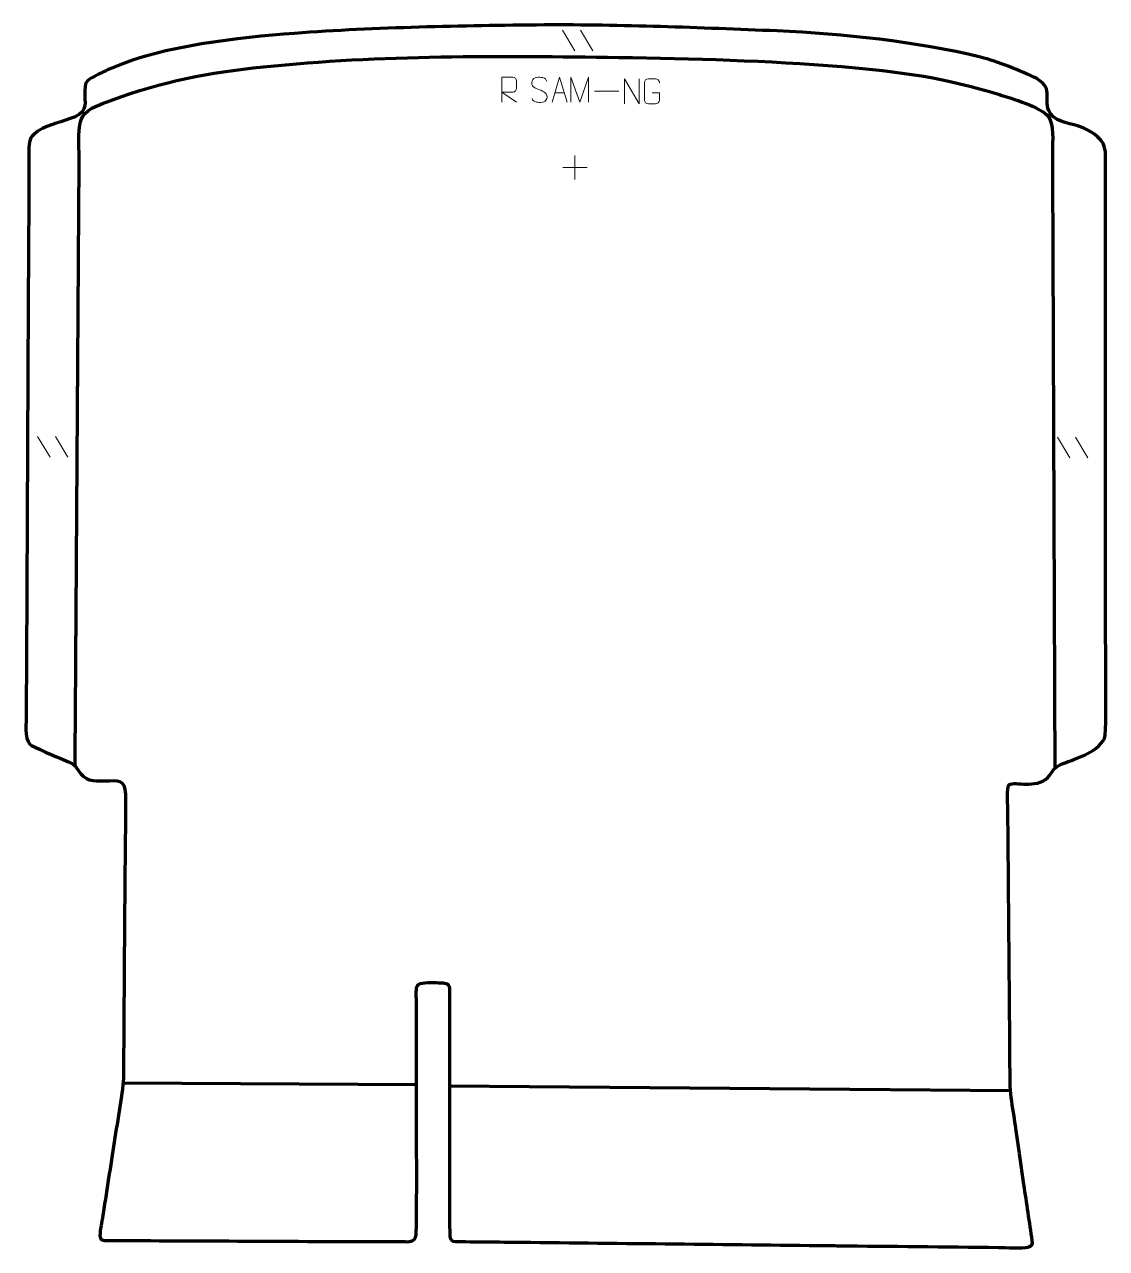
# Model space of a CAD drawing. Header units: millimetres. Extents: x 1180 to 2255, y -42 to 1174.
import ezdxf

# ---------------------------------------------------------------- set-up
doc = ezdxf.new("R2010")
doc.units = ezdxf.units.MM
doc.header["$MEASUREMENT"] = 0
doc.layers.add('layer 2', color=7, linetype='Continuous')
doc.layers.add('layer 3', color=7, linetype='Continuous')

msp = doc.modelspace()

# ---------------------------------------------------------------- linework, layer by layer
at = {"layer": 'layer 2', "color": 142, "lineweight": 158}
msp.add_open_spline([(1230.7671, 438.1196), (1230.8946, 457.1811), (1231.022, 476.2425), (1231.1495, 495.304), (1231.1495, 495.304), (1231.1898, 501.3402), (1231.2303, 507.3764), (1231.2706, 513.4125), (1231.2706, 513.4125), (1231.3492, 525.167), (1231.4279, 536.9217), (1231.5064, 548.6763), (1231.5064, 548.6763), (1231.549, 555.03), (1231.5914, 561.3839), (1231.6339, 567.7377), (1231.6339, 567.7377), (1231.6701, 573.1385), (1231.7062, 578.5393), (1231.7423, 583.9401), (1231.7423, 583.9401), (1231.8273, 596.6476), (1231.9123, 609.3553), (1231.9973, 622.063), (1231.9973, 622.063), (1232.1184, 640.1714), (1232.2395, 658.2799), (1232.3606, 676.3883), (1232.3606, 676.3883), (1232.403, 682.7421), (1232.4456, 689.0959), (1232.488, 695.4498), (1232.488, 695.4498), (1232.5667, 707.2044), (1232.6453, 718.959), (1232.7239, 730.7135), (1232.7239, 730.7135), (1232.8068, 743.1035), (1232.8897, 755.4935), (1232.9725, 767.8834), (1232.9725, 767.8834), (1233.015, 774.2373), (1233.0575, 780.5911), (1233.1, 786.945), (1233.1, 786.945), (1233.1403, 792.9811), (1233.1807, 799.0173), (1233.2211, 805.0534), (1233.2211, 805.0534), (1233.2593, 810.7718), (1233.2975, 816.4903), (1233.3358, 822.2087), (1233.3358, 822.2087), (1233.3698, 827.2918), (1233.4038, 832.3749), (1233.4378, 837.4579), (1233.4378, 837.4579), (1233.5206, 849.8479), (1233.6035, 862.2379), (1233.6864, 874.6278), (1233.6864, 874.6278), (1233.7714, 887.3355), (1233.8563, 900.0432), (1233.9413, 912.7509), (1233.9413, 912.7509), (1233.9775, 918.1516), (1234.0136, 923.5523), (1234.0497, 928.9531), (1234.0497, 928.9531), (1234.1347, 941.6608), (1234.2197, 954.3685), (1234.3047, 967.0762), (1234.3047, 967.0762), (1234.3472, 973.4299), (1234.3896, 979.7838), (1234.4322, 986.1376), (1234.4322, 986.1376), (1234.4725, 992.1738), (1234.5129, 998.2099), (1234.5533, 1004.2461), (1234.5533, 1004.2461), (1234.5957, 1010.5999), (1234.6383, 1016.9537), (1234.6808, 1023.3075), (1234.6808, 1023.3075), (1234.7232, 1029.6613), (1234.7658, 1036.0152), (1234.8082, 1042.369), (1234.8082, 1042.369), (1234.7227, 1052.6387), (1233.0166, 1074.9081), (1238.4857, 1083.2388), (1238.4857, 1083.2388), (1244.4943, 1091.8188), (1256.7564, 1095.1002), (1266.2535, 1098.6984), (1266.2535, 1098.6984), (1318.9021, 1118.2078), (1362.3547, 1126.2341), (1417.9147, 1132.1904), (1417.9147, 1132.1904), (1534.0308, 1144.2584), (1653.5108, 1143.2067), (1770.1971, 1141.5496), (1770.1971, 1141.5496), (1844.6833, 1140.4722), (1917.7463, 1138.4269), (1992.0527, 1132.3738), (1992.0527, 1132.3738), (2047.7541, 1127.7683), (2094.9986, 1121.4759), (2148.6318, 1104.5679), (2148.6318, 1104.5679), (2160.0042, 1100.9772), (2190.7136, 1092.0511), (2197.1638, 1082.7879), (2197.1638, 1082.7879), (2203.1226, 1074.2303), (2201.1193, 1058.4888), (2201.1568, 1048.2264), (2201.1568, 1048.2264), (2201.2169, 1031.7038), (2201.2859, 1015.1812), (2201.3497, 998.6587), (2201.3497, 998.6587), (2201.3974, 986.2699), (2201.4451, 973.8811), (2201.4928, 961.4923), (2201.4928, 961.4923), (2201.5172, 955.1391), (2201.5416, 948.7859), (2201.566, 942.4327), (2201.566, 942.4327), (2201.687, 910.9843), (2201.808, 879.5357), (2201.9291, 848.0873), (2201.9291, 848.0873), (2202.0024, 829.0276), (2202.0758, 809.968), (2202.1492, 790.9083), (2202.1492, 790.9083), (2202.1736, 784.5551), (2202.198, 778.2018), (2202.2224, 771.8486), (2202.2224, 771.8486), (2202.2456, 765.8131), (2202.2689, 759.7775), (2202.2921, 753.7419), (2202.2921, 753.7419), (2202.3166, 747.3887), (2202.341, 741.0355), (2202.3654, 734.6822), (2202.3654, 734.6822), (2202.3887, 728.6467), (2202.4119, 722.6111), (2202.4351, 716.5755), (2202.4351, 716.5755), (2202.7529, 633.9837), (2203.0707, 551.3917), (2203.3885, 468.7999), (2203.3885, 468.7999), (2203.413, 462.4467), (2203.4374, 456.0934), (2203.4618, 449.7402), (2203.4618, 449.7402), (2203.479, 445.2929), (2203.4961, 440.8456), (2203.5132, 436.3984)], degree=3, knots=[0, 0, 0, 0, 0.023255814, 0.023255814, 0.023255814, 0.023255814, 0.046511628, 0.046511628, 0.046511628, 0.046511628, 0.069767442, 0.069767442, 0.069767442, 0.069767442, 0.093023256, 0.093023256, 0.093023256, 0.093023256, 0.11627907, 0.11627907, 0.11627907, 0.11627907, 0.139534884, 0.139534884, 0.139534884, 0.139534884, 0.162790698, 0.162790698, 0.162790698, 0.162790698, 0.186046512, 0.186046512, 0.186046512, 0.186046512, 0.209302326, 0.209302326, 0.209302326, 0.209302326, 0.23255814, 0.23255814, 0.23255814, 0.23255814, 0.255813953, 0.255813953, 0.255813953, 0.255813953, 0.279069767, 0.279069767, 0.279069767, 0.279069767, 0.302325581, 0.302325581, 0.302325581, 0.302325581, 0.325581395, 0.325581395, 0.325581395, 0.325581395, 0.348837209, 0.348837209, 0.348837209, 0.348837209, 0.372093023, 0.372093023, 0.372093023, 0.372093023, 0.395348837, 0.395348837, 0.395348837, 0.395348837, 0.418604651, 0.418604651, 0.418604651, 0.418604651, 0.441860465, 0.441860465, 0.441860465, 0.441860465, 0.465116279, 0.465116279, 0.465116279, 0.465116279, 0.488372093, 0.488372093, 0.488372093, 0.488372093, 0.511627907, 0.511627907, 0.511627907, 0.511627907, 0.534883721, 0.534883721, 0.534883721, 0.534883721, 0.558139535, 0.558139535, 0.558139535, 0.558139535, 0.581395349, 0.581395349, 0.581395349, 0.581395349, 0.604651163, 0.604651163, 0.604651163, 0.604651163, 0.627906977, 0.627906977, 0.627906977, 0.627906977, 0.651162791, 0.651162791, 0.651162791, 0.651162791, 0.674418605, 0.674418605, 0.674418605, 0.674418605, 0.697674419, 0.697674419, 0.697674419, 0.697674419, 0.720930233, 0.720930233, 0.720930233, 0.720930233, 0.744186047, 0.744186047, 0.744186047, 0.744186047, 0.76744186, 0.76744186, 0.76744186, 0.76744186, 0.790697674, 0.790697674, 0.790697674, 0.790697674, 0.813953488, 0.813953488, 0.813953488, 0.813953488, 0.837209302, 0.837209302, 0.837209302, 0.837209302, 0.860465116, 0.860465116, 0.860465116, 0.860465116, 0.88372093, 0.88372093, 0.88372093, 0.88372093, 0.906976744, 0.906976744, 0.906976744, 0.906976744, 0.930232558, 0.930232558, 0.930232558, 0.930232558, 0.953488372, 0.953488372, 0.953488372, 0.953488372, 1, 1, 1, 1], dxfattribs=at)
for points in [[(1278.5506, 122.5732), (1278.5506, 122.5732), (1569.5876, 121.1463), (1569.5876, 121.1463)], [(1602.5953, 119.9103), (1602.5953, 119.9103), (2159.3302, 115.168), (2159.3302, 115.168)]]:
    msp.add_open_spline(points, degree=3, dxfattribs=at)
at = {"layer": 'layer 3', "color": 242, "lineweight": 158}
msp.add_open_spline([(1569.5448, 208.5853), (1569.5407, 204.5563), (1569.6284, 200.5325), (1569.6421, 196.5057), (1569.6421, 196.5057), (1569.6285, 177.7926), (1569.615, 159.0793), (1569.6015, 140.3662), (1569.6015, 140.3662), (1569.5969, 134.0228), (1569.5924, 127.6793), (1569.5878, 121.3358), (1569.5878, 121.3358), (1569.5907, 74.9091), (1570.3675, 28.2047), (1569.6009, -18.1856), (1569.6009, -18.1856), (1569.5634, -20.452), (1569.713, -28.9352), (1568.7949, -30.8333), (1568.7949, -30.8333), (1566.0946, -36.4161), (1559.5178, -34.9476), (1554.4571, -34.8611), (1554.4571, -34.8611), (1549.4523, -34.7757), (1544.3, -34.9321), (1539.2733, -34.9454), (1539.2733, -34.9454), (1446.9317, -34.8495), (1354.5923, -34.109), (1262.251, -33.9538), (1262.251, -33.9538), (1256.6839, -33.9445), (1254.8904, -33.1615), (1255.4874, -27.029), (1255.4874, -27.029), (1256.1378, -20.3483), (1257.5907, -13.3319), (1258.6741, -6.6687), (1258.6741, -6.6687), (1258.6741, -6.6687), (1258.9629, -4.8216), (1258.9629, -4.8216), (1258.9629, -4.8216), (1259.9305, 1.4714), (1260.8981, 7.7643), (1261.8657, 14.0573), (1261.8657, 14.0573), (1263.7525, 26.3286), (1265.6392, 38.5998), (1267.526, 50.871), (1267.526, 50.871), (1271.0888, 74.0209), (1275.1297, 97.5109), (1278.2569, 120.6747), (1278.2569, 120.6747), (1279.3454, 128.7368), (1278.8164, 139.9163), (1278.8757, 148.3542), (1278.8757, 148.3542), (1278.9896, 164.5692), (1279.1034, 180.7843), (1279.2172, 196.9993), (1279.2172, 196.9993), (1279.4852, 235.1524), (1279.753, 273.3055), (1280.0209, 311.4585), (1280.0209, 311.4585), (1280.2563, 344.1641), (1280.9181, 376.9993), (1280.7436, 409.6901), (1280.7436, 409.6901), (1280.0982, 424.9448), (1273.3772, 422.8692), (1260.4656, 422.8709), (1260.4656, 422.8709), (1248.2634, 422.7148), (1240.8463, 421.9935), (1233.6401, 433.3965), (1233.6401, 433.3965), (1229.1663, 440.4756), (1226.872, 440.3216), (1219.4798, 443.634), (1219.4798, 443.634), (1214.4789, 445.8283), (1187.6488, 456.9182), (1185.6938, 459.158), (1185.6938, 459.158), (1180.4901, 465.1199), (1182.1535, 481.2034), (1182.192, 489.0717), (1182.192, 489.0717), (1182.8082, 615.237), (1183.4165, 741.4023), (1184.0268, 867.5676), (1184.0268, 867.5676), (1184.0575, 873.9236), (1184.0883, 880.2795), (1184.1191, 886.6355), (1184.1191, 886.6355), (1184.3905, 941.7502), (1184.9223, 996.8643), (1184.8537, 1051.9802), (1184.8537, 1051.9802), (1184.8437, 1059.9376), (1187.3217, 1063.8502), (1193.8615, 1068.389), (1193.8615, 1068.389), (1205.5226, 1075.6765), (1218.3313, 1077.2713), (1230.638, 1082.4505), (1230.638, 1082.4505), (1244.3, 1089.2286), (1239.7944, 1095.7298), (1240.2967, 1108.7958), (1240.2967, 1108.7958), (1240.6983, 1119.2431), (1244.0662, 1119.6151), (1252.9201, 1124.1385), (1252.9201, 1124.1385), (1257.6815, 1126.5711), (1262.4363, 1128.8338), (1267.339, 1130.968), (1267.339, 1130.968), (1319.0108, 1153.0557), (1392.2875, 1161.1623), (1448.4448, 1165.4146), (1448.4448, 1165.4146), (1530.5527, 1171.3969), (1614.1028, 1173.019), (1696.4409, 1173.7276), (1696.4409, 1173.7276), (1773.296, 1174.2295), (1850.8997, 1170.8878), (1927.7203, 1167.8201), (1927.7203, 1167.8201), (1994.0166, 1164.6592), (2065.0975, 1157.5018), (2129.6027, 1141.7496), (2129.6027, 1141.7496), (2146.9945, 1137.5025), (2169.4932, 1128.2601), (2185.7532, 1120.4849), (2185.7532, 1120.4849), (2203.8279, 1109.1587), (2190.7485, 1100.4042), (2198.7742, 1086.0096), (2198.7742, 1086.0096), (2207.3884, 1075.0334), (2219.4649, 1077.0807), (2231.6482, 1071.4851), (2231.6482, 1071.4851), (2241.9397, 1066.6923), (2252.8345, 1060.0455), (2253.7871, 1047.5723), (2253.7871, 1047.5723), (2254.2918, 1040.9653), (2253.7899, 1032.4045), (2253.7935, 1025.521), (2253.7935, 1025.521), (2253.8039, 1005.1942), (2253.8142, 984.8675), (2253.8238, 964.5409), (2253.8238, 964.5409), (2253.8263, 959.1417), (2253.8288, 953.7425), (2253.8314, 948.3432), (2253.8314, 948.3432), (2253.8343, 941.9913), (2253.8373, 935.6393), (2253.8403, 929.2872), (2253.8403, 929.2872), (2253.8432, 922.9353), (2253.8462, 916.5832), (2253.8492, 910.2312), (2253.8492, 910.2312), (2253.8579, 891.4927), (2253.8666, 872.7543), (2253.8754, 854.016), (2253.8754, 854.016), (2253.8841, 835.2775), (2253.8929, 816.5391), (2253.9016, 797.8007), (2253.9016, 797.8007), (2253.9046, 791.4486), (2253.9076, 785.0967), (2253.9105, 778.7446), (2253.9105, 778.7446), (2253.9135, 772.3926), (2253.9165, 766.0407), (2253.9194, 759.6886), (2253.9194, 759.6886), (2253.9224, 753.3366), (2253.9255, 746.9846), (2253.9284, 740.6326), (2253.9284, 740.6326), (2253.9342, 728.2462), (2253.94, 715.8597), (2253.9458, 703.4733), (2253.9458, 703.4733), (2253.9483, 698.0741), (2253.9508, 692.6749), (2253.9533, 687.2757), (2253.9533, 687.2757), (2253.9563, 680.9237), (2253.9593, 674.5717), (2253.9622, 668.2196), (2253.9622, 668.2196), (2253.9649, 662.5029), (2253.9676, 656.7861), (2253.9702, 651.0692), (2253.9702, 651.0692), (2253.9732, 644.7173), (2253.9762, 638.3653), (2253.9791, 632.0132), (2253.9791, 632.0132), (2253.988, 612.9572), (2253.9969, 593.9012), (2254.0058, 574.8451), (2254.0058, 574.8451), (2254.0118, 562.1412), (2254.0177, 549.4371), (2254.0236, 536.7331), (2254.0236, 536.7331), (2254.0266, 530.3811), (2254.0295, 524.0291), (2254.0325, 517.6771), (2254.0325, 517.6771), (2254.0692, 509.8599), (2254.8452, 468.9908), (2252.79, 464.9386), (2252.79, 464.9386), (2245.2356, 450.0444), (2222.3068, 444.4452), (2208.0176, 438.464), (2208.0176, 438.464), (2199.4218, 434.1407), (2201.7567, 429.7088), (2194.2768, 424.0873), (2194.2768, 424.0873), (2181.0144, 414.8441), (2161.1892, 423.2968), (2157.6052, 418.2055), (2157.6052, 418.2055), (2155.8496, 415.7117), (2156.7967, 399.9116), (2156.868, 395.7416), (2156.868, 395.7416), (2156.8843, 394.7916), (2156.8977, 393.842), (2156.9103, 392.8921), (2156.9103, 392.8921), (2157.1847, 361.3975), (2157.4592, 329.903), (2157.7335, 298.4086), (2157.7335, 298.4086), (2157.789, 292.046), (2157.8444, 285.6836), (2157.8999, 279.321), (2157.8999, 279.321), (2158.1217, 253.8709), (2158.3434, 228.4208), (2158.5652, 202.9707), (2158.5652, 202.9707), (2158.8063, 175.0216), (2158.7499, 146.9369), (2159.2874, 119.0076), (2159.2874, 119.0076), (2159.4612, 109.9802), (2161.6963, 98.8221), (2163.023, 89.6566), (2163.023, 89.6566), (2163.6156, 85.5622), (2164.2083, 81.4678), (2164.8009, 77.3734), (2164.8009, 77.3734), (2165.6671, 71.3893), (2166.5333, 65.4052), (2167.3994, 59.4211), (2167.3994, 59.4211), (2168.3113, 53.122), (2169.2231, 46.8229), (2170.1348, 40.5238), (2170.1348, 40.5238), (2171.0466, 34.2247), (2171.9584, 27.9256), (2172.8702, 21.6265), (2172.8702, 21.6265), (2175.5541, 3.0912), (2178.5647, -15.6047), (2181.0491, -34.1344), (2181.0491, -34.1344), (2181.5781, -38.0799), (2181.0181, -39.3153), (2176.7905, -40.4897), (2176.7905, -40.4897), (2171.7966, -41.8772), (2154.1743, -40.8836), (2147.6596, -40.7923), (2147.6596, -40.7923), (2094.2439, -40.0436), (2040.824, -39.6528), (1987.4065, -39.0619), (1987.4065, -39.0619), (1981.3652, -38.9946), (1975.3238, -38.9273), (1969.2825, -38.86), (1969.2825, -38.86), (1867.5338, -37.7262), (1765.785, -36.5925), (1664.0364, -35.4588), (1664.0364, -35.4588), (1657.6893, -35.3922), (1606.8856, -35.1596), (1605.8274, -34.5793), (1605.8274, -34.5793), (1604.4507, -33.8243), (1602.9497, -31.6859), (1602.8912, -30.0677), (1602.8912, -30.0677), (1602.4021, -16.5378), (1602.6386, -2.1693), (1602.6229, 11.4114), (1602.6229, 11.4114), (1602.5992, 31.7747), (1602.6625, 52.1375), (1602.6467, 72.4997), (1602.6467, 72.4997), (1602.6053, 110.681), (1602.564, 148.8623), (1602.5228, 187.0436), (1602.5228, 187.0436), (1602.5268, 191.6264), (1602.9568, 216.2373), (1602.1293, 218.4818), (1602.1293, 218.4818), (1600.5988, 222.633), (1595.3237, 222.0523), (1591.4175, 222.212), (1591.4175, 222.212), (1586.6456, 222.4071), (1575.6487, 223.023), (1571.7021, 220.5086), (1571.7021, 220.5086), (1568.9105, 218.306), (1569.5391, 211.8444), (1569.5448, 208.5853)], degree=3, knots=[0, 0, 0, 0, 0.011363636, 0.011363636, 0.011363636, 0.011363636, 0.022727273, 0.022727273, 0.022727273, 0.022727273, 0.034090909, 0.034090909, 0.034090909, 0.034090909, 0.045454545, 0.045454545, 0.045454545, 0.045454545, 0.056818182, 0.056818182, 0.056818182, 0.056818182, 0.068181818, 0.068181818, 0.068181818, 0.068181818, 0.079545455, 0.079545455, 0.079545455, 0.079545455, 0.090909091, 0.090909091, 0.090909091, 0.090909091, 0.102272727, 0.102272727, 0.102272727, 0.102272727, 0.113636364, 0.113636364, 0.113636364, 0.113636364, 0.125, 0.125, 0.125, 0.125, 0.136363636, 0.136363636, 0.136363636, 0.136363636, 0.147727273, 0.147727273, 0.147727273, 0.147727273, 0.159090909, 0.159090909, 0.159090909, 0.159090909, 0.170454545, 0.170454545, 0.170454545, 0.170454545, 0.181818182, 0.181818182, 0.181818182, 0.181818182, 0.193181818, 0.193181818, 0.193181818, 0.193181818, 0.204545455, 0.204545455, 0.204545455, 0.204545455, 0.215909091, 0.215909091, 0.215909091, 0.215909091, 0.227272727, 0.227272727, 0.227272727, 0.227272727, 0.238636364, 0.238636364, 0.238636364, 0.238636364, 0.25, 0.25, 0.25, 0.25, 0.261363636, 0.261363636, 0.261363636, 0.261363636, 0.272727273, 0.272727273, 0.272727273, 0.272727273, 0.284090909, 0.284090909, 0.284090909, 0.284090909, 0.295454545, 0.295454545, 0.295454545, 0.295454545, 0.306818182, 0.306818182, 0.306818182, 0.306818182, 0.318181818, 0.318181818, 0.318181818, 0.318181818, 0.329545455, 0.329545455, 0.329545455, 0.329545455, 0.340909091, 0.340909091, 0.340909091, 0.340909091, 0.352272727, 0.352272727, 0.352272727, 0.352272727, 0.363636364, 0.363636364, 0.363636364, 0.363636364, 0.375, 0.375, 0.375, 0.375, 0.386363636, 0.386363636, 0.386363636, 0.386363636, 0.397727273, 0.397727273, 0.397727273, 0.397727273, 0.409090909, 0.409090909, 0.409090909, 0.409090909, 0.420454545, 0.420454545, 0.420454545, 0.420454545, 0.431818182, 0.431818182, 0.431818182, 0.431818182, 0.443181818, 0.443181818, 0.443181818, 0.443181818, 0.454545455, 0.454545455, 0.454545455, 0.454545455, 0.465909091, 0.465909091, 0.465909091, 0.465909091, 0.477272727, 0.477272727, 0.477272727, 0.477272727, 0.488636364, 0.488636364, 0.488636364, 0.488636364, 0.5, 0.5, 0.5, 0.5, 0.511363636, 0.511363636, 0.511363636, 0.511363636, 0.522727273, 0.522727273, 0.522727273, 0.522727273, 0.534090909, 0.534090909, 0.534090909, 0.534090909, 0.545454545, 0.545454545, 0.545454545, 0.545454545, 0.556818182, 0.556818182, 0.556818182, 0.556818182, 0.568181818, 0.568181818, 0.568181818, 0.568181818, 0.579545455, 0.579545455, 0.579545455, 0.579545455, 0.590909091, 0.590909091, 0.590909091, 0.590909091, 0.602272727, 0.602272727, 0.602272727, 0.602272727, 0.613636364, 0.613636364, 0.613636364, 0.613636364, 0.625, 0.625, 0.625, 0.625, 0.636363636, 0.636363636, 0.636363636, 0.636363636, 0.647727273, 0.647727273, 0.647727273, 0.647727273, 0.659090909, 0.659090909, 0.659090909, 0.659090909, 0.670454545, 0.670454545, 0.670454545, 0.670454545, 0.681818182, 0.681818182, 0.681818182, 0.681818182, 0.693181818, 0.693181818, 0.693181818, 0.693181818, 0.704545455, 0.704545455, 0.704545455, 0.704545455, 0.715909091, 0.715909091, 0.715909091, 0.715909091, 0.727272727, 0.727272727, 0.727272727, 0.727272727, 0.738636364, 0.738636364, 0.738636364, 0.738636364, 0.75, 0.75, 0.75, 0.75, 0.761363636, 0.761363636, 0.761363636, 0.761363636, 0.772727273, 0.772727273, 0.772727273, 0.772727273, 0.784090909, 0.784090909, 0.784090909, 0.784090909, 0.795454545, 0.795454545, 0.795454545, 0.795454545, 0.806818182, 0.806818182, 0.806818182, 0.806818182, 0.818181818, 0.818181818, 0.818181818, 0.818181818, 0.829545455, 0.829545455, 0.829545455, 0.829545455, 0.840909091, 0.840909091, 0.840909091, 0.840909091, 0.852272727, 0.852272727, 0.852272727, 0.852272727, 0.863636364, 0.863636364, 0.863636364, 0.863636364, 0.875, 0.875, 0.875, 0.875, 0.886363636, 0.886363636, 0.886363636, 0.886363636, 0.897727273, 0.897727273, 0.897727273, 0.897727273, 0.909090909, 0.909090909, 0.909090909, 0.909090909, 0.920454545, 0.920454545, 0.920454545, 0.920454545, 0.931818182, 0.931818182, 0.931818182, 0.931818182, 0.943181818, 0.943181818, 0.943181818, 0.943181818, 0.954545455, 0.954545455, 0.954545455, 0.954545455, 0.965909091, 0.965909091, 0.965909091, 0.965909091, 0.977272727, 0.977272727, 0.977272727, 0.977272727, 1, 1, 1, 1], dxfattribs=at)
at = {"layer": 'layer 3', "color": 250, "lineweight": 9}
for points in [[(1714.6859, 1168.5493), (1714.6859, 1168.5493), (1727.0502, 1148.005), (1727.0502, 1148.005)], [(1732.4158, 1168.5493), (1732.4158, 1168.5493), (1744.7801, 1148.005), (1744.7801, 1148.005)], [(1746.4805, 1107.8337), (1746.4805, 1107.8337), (1770.4585, 1107.8337), (1770.4585, 1107.8337)], [(1707.0262, 1106.2366), (1707.0262, 1106.2366), (1716.5219, 1106.2366), (1716.5219, 1106.2366)], [(1727.0479, 1044.1065), (1727.0479, 1044.1065), (1727.0479, 1020.1286), (1727.0479, 1020.1286)], [(1715.059, 1032.1175), (1715.059, 1032.1175), (1739.0369, 1032.1175), (1739.0369, 1032.1175)], [(1193.4661, 764.7982), (1193.4661, 764.7982), (1205.8304, 744.2539), (1205.8304, 744.2539)], [(1211.196, 764.7982), (1211.196, 764.7982), (1223.5603, 744.2539), (1223.5603, 744.2539)], [(2206.2175, 764.3769), (2206.2175, 764.3769), (2218.5818, 743.8326), (2218.5818, 743.8326)], [(2223.9474, 764.3769), (2223.9474, 764.3769), (2236.3117, 743.8326), (2236.3117, 743.8326)]]:
    msp.add_open_spline(points, degree=3, dxfattribs=at)
for points, knots in [([(1654.442, 1096.9873), (1654.442, 1096.9873), (1654.442, 1121.9408), (1654.442, 1121.9408), (1654.442, 1121.9408), (1658.0368, 1121.9408), (1661.6323, 1121.9408), (1665.2275, 1121.9408), (1665.2275, 1121.9408), (1667.5528, 1121.9031), (1669.1101, 1120.4131), (1669.106, 1118.0467), (1669.106, 1118.0467), (1669.1056, 1116.0112), (1669.1056, 1112.9518), (1669.106, 1110.9158), (1669.106, 1110.9158), (1669.0995, 1109.0403), (1667.2872, 1107.0985), (1665.2777, 1107.0794), (1665.2777, 1107.0794), (1665.2777, 1107.0794), (1654.442, 1107.0794), (1654.442, 1107.0794), (1654.442, 1107.0794), (1654.442, 1107.0794), (1669.0967, 1096.9873), (1669.0967, 1096.9873)], [0, 0, 0, 0, 0.125, 0.125, 0.125, 0.125, 0.25, 0.25, 0.25, 0.25, 0.375, 0.375, 0.375, 0.375, 0.5, 0.5, 0.5, 0.5, 0.625, 0.625, 0.625, 0.625, 0.75, 0.75, 0.75, 0.75, 1, 1, 1, 1]), ([(1691.7741, 1109.464), (1687.5258, 1110.9344), (1682.6177, 1112.7302), (1684.6228, 1118.2505), (1684.6228, 1118.2505), (1686.1263, 1122.3904), (1691.3399, 1122.0019), (1694.9435, 1121.4008), (1694.9435, 1121.4008), (1697.8041, 1120.9236), (1698.6688, 1119.7104), (1698.9794, 1117.6263)], [0, 0, 0, 0, 0.25, 0.25, 0.25, 0.25, 0.5, 0.5, 0.5, 0.5, 1, 1, 1, 1]), ([(1704.3036, 1096.9872), (1704.3036, 1096.9872), (1711.6746, 1121.9407), (1711.6746, 1121.9407), (1711.6746, 1121.9407), (1711.6746, 1121.9407), (1719.2445, 1096.9872), (1719.2445, 1096.9872)], [0, 0, 0, 0, 0.333333333, 0.333333333, 0.333333333, 0.333333333, 1, 1, 1, 1]), ([(1722.9316, 1096.985), (1722.9316, 1096.985), (1722.9316, 1121.9429), (1722.9316, 1121.9429), (1722.9316, 1121.9429), (1722.9316, 1121.9429), (1731.8567, 1096.985), (1731.8567, 1096.985), (1731.8567, 1096.985), (1731.8567, 1096.985), (1740.6166, 1121.9424), (1740.6166, 1121.9424), (1740.6166, 1121.9424), (1740.6166, 1121.9424), (1740.6166, 1096.985), (1740.6166, 1096.985)], [0, 0, 0, 0, 0.2, 0.2, 0.2, 0.2, 0.4, 0.4, 0.4, 0.4, 0.6, 0.6, 0.6, 0.6, 1, 1, 1, 1]), ([(1776.1421, 1095.357), (1776.1421, 1095.357), (1776.1421, 1120.3105), (1776.1421, 1120.3105), (1776.1421, 1120.3105), (1776.1421, 1120.3105), (1790.7969, 1095.357), (1790.7969, 1095.357), (1790.7969, 1095.357), (1790.7969, 1095.357), (1790.7969, 1120.3105), (1790.7969, 1120.3105)], [0, 0, 0, 0, 0.25, 0.25, 0.25, 0.25, 0.5, 0.5, 0.5, 0.5, 1, 1, 1, 1]), ([(1803.7244, 1106.3427), (1803.7244, 1106.3427), (1810.8925, 1106.3427), (1810.8925, 1106.3427), (1810.8925, 1106.3427), (1810.8925, 1106.3427), (1810.8925, 1099.1746), (1810.8925, 1099.1746), (1810.8925, 1099.1746), (1810.7528, 1096.8512), (1809.0756, 1095.3716), (1806.9278, 1095.3608), (1806.9278, 1095.3608), (1804.596, 1095.3612), (1802.264, 1095.3612), (1799.9325, 1095.3608), (1799.9325, 1095.3608), (1798.0076, 1095.2554), (1796.0354, 1097.1399), (1796.0466, 1099.1572), (1796.0466, 1099.1572), (1796.047, 1104.9273), (1796.047, 1110.697), (1796.0466, 1116.4663), (1796.0466, 1116.4663), (1796.0508, 1118.6044), (1797.7976, 1120.3236), (1799.9499, 1120.3102), (1799.9499, 1120.3102), (1802.2756, 1120.3102), (1804.6017, 1120.3102), (1806.9278, 1120.3102), (1806.9278, 1120.3102), (1808.8745, 1120.3456), (1810.8659, 1118.8541), (1810.8925, 1116.4164)], [0, 0, 0, 0, 0.1, 0.1, 0.1, 0.1, 0.2, 0.2, 0.2, 0.2, 0.3, 0.3, 0.3, 0.3, 0.4, 0.4, 0.4, 0.4, 0.5, 0.5, 0.5, 0.5, 0.6, 0.6, 0.6, 0.6, 0.7, 0.7, 0.7, 0.7, 0.8, 0.8, 0.8, 0.8, 1, 1, 1, 1]), ([(1691.7741, 1109.4639), (1695.7927, 1107.8172), (1700.8222, 1105.9289), (1698.9882, 1100.5686), (1698.9882, 1100.5686), (1697.5284, 1096.3022), (1692.6176, 1096.5589), (1688.8915, 1097.1136), (1688.8915, 1097.1136), (1686.1415, 1097.5234), (1684.9206, 1098.7369), (1684.5426, 1100.8491)], [0, 0, 0, 0, 0.25, 0.25, 0.25, 0.25, 0.5, 0.5, 0.5, 0.5, 1, 1, 1, 1])]:
    msp.add_open_spline(points, degree=3, knots=knots, dxfattribs=at)

doc.saveas('drawing.dxf')
